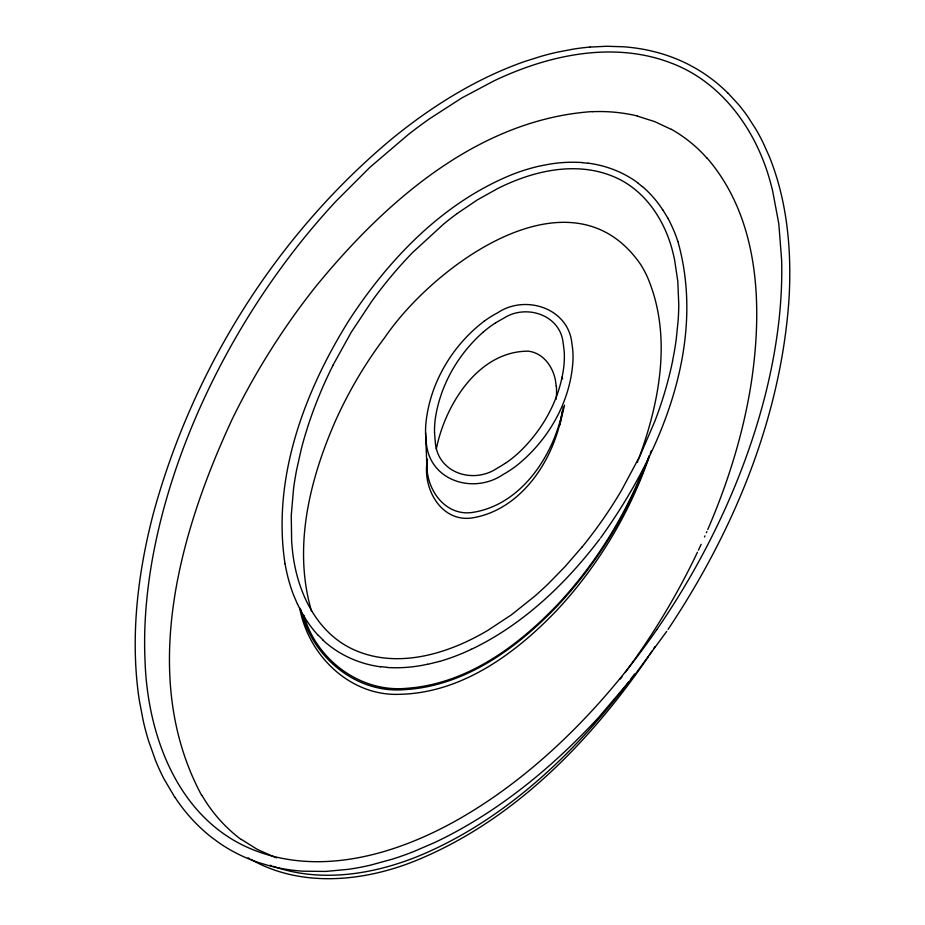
<?xml version="1.0" encoding="UTF-8"?>
<svg xmlns="http://www.w3.org/2000/svg" width="925" height="925" viewBox="0 0 925 925"><rect width="100%" height="100%" fill="white"/><g stroke="black" fill="none" stroke-linecap="round" stroke-linejoin="round"><path stroke-width="1.39" d="M427.338 459.193C423.743 485.001 442.335 515.526 470.894 512.658C520.463 506.079 553.37 456.279 562.701 410.399M427.523 459.401C421.812 486.296 439.525 521.168 470.374 518.185C521.457 511.074 555.081 458.627 562.423 410.839M563.209 407.058L562.874 409.289M436.311 449.03C445.041 405.023 478.26 351.014 528.256 351.176C545.022 353.084 555.416 370.289 556.087 386.049M672.544 361.039L674.371 351.373A452.209 372.995 -6 0 0 676.221 339.348L678.141 320.501A379.354 315.147 -3.2 0 0 678.765 304.452L677.805 281.373L674.614 259.971A239.679 199.523 3 0 0 673.712 255.901C666.324 221.931 645.13 188.712 611.633 175.831C575.94 161.713 535.656 170.408 502.125 186.364A245.588 207.767 12.7 0 0 498.043 188.353L477.601 199.731L457.147 213.548M559.752 425.234L564.539 405.127M650.321 453.504L651.177 450.926M649.454 456.094C632.237 506.091 605.667 552.826 571.789 593.411A428.24 362.427 -7.6 0 1 555.486 611.702C514.416 654.38 461.344 692.906 399.982 694.305C350.078 696.583 308.152 655.235 299.677 607.829M649.246 455.586C631.891 503.859 605.863 548.988 572.968 588.335A430.877 363.941 -7.5 0 1 556.572 606.719C516.127 648.726 464.408 686.338 404.317 689.657C355.431 693.727 311.413 656.172 300.833 609.575M638.4 459.609C659.814 401.751 672.544 334.665 646.98 276.089A132.876 111.416 7 0 0 640.69 264.55C571.245 163.829 433.64 265.752 384.962 337.255A574.541 498.517 31.4 0 0 336.029 419.615C309.794 478.884 292.624 547.461 311.598 611.344M637.371 462.269L637.892 460.939M643.765 468.166C626.595 511.421 602.476 551.913 572.61 587.595A428.842 362.299 -7.4 0 1 556.283 605.887C516.508 647.188 465.911 684.061 406.988 688.281C360.299 692.964 316.304 659.652 303.828 615.275M707.752 529.551C727.848 483.035 743.064 434.276 751.065 384.187C762.767 307.713 760.107 219.387 706.978 157.944M706.365 532.731L706.827 531.678M704.503 536.939L704.966 535.887M701.15 544.316L698.433 550.155M697.427 552.283C677.308 594.567 653.073 634.897 625.184 672.51M333.058 365.086L351.292 332.167L371.838 301.203A581.443 499.939 29.1 0 1 412.481 252.652L443.769 223.942A399.889 344.597 19.8 0 1 457.147 213.548M653.57 648.818L655.016 646.61M649.165 655.467L652.113 651.027M648.413 656.565C589.317 742.879 511.872 822.348 413.117 861.73C361.814 881.883 300.359 887.561 250.837 859.371M668.07 629.37C733.618 531.297 780.688 418.088 788.967 299.573A676.048 545.01 -9.2 0 0 789.522 288.103C790.968 245.911 786.608 203.003 771.889 163.205A319.403 259.902 4.2 0 0 769.195 156.29L763.09 142.693A260.862 210.773 6.3 0 0 756.003 129.465L747.816 116.689A204.194 163.413 8 0 0 738.474 104.479L727.894 92.986M666.728 631.347L634.446 675.389L598.718 717.291A699.982 572.621 -12.7 0 1 588.231 728.438C546.178 771.97 498.309 810.566 444.104 837.934A360.681 323.334 -9.6 0 1 434.091 842.791L413.544 851.624A300.706 274.205 -9.8 0 1 392.35 859.152L370.567 865.129A240.974 223.445 -11 0 1 348.309 869.327L325.75 871.431L303.134 871.188A176.166 165.991 -15 0 1 269.834 865.916L259.127 862.724A162.488 153.469 -16.6 0 1 219.653 843.253L210.877 836.801A180.918 170.732 -13.9 0 1 174.998 797.281M656.808 629.578C633.613 663.109 607.806 694.86 579.339 724.067A643.499 532.684 -12.1 0 1 554.642 748.094C530.071 770.71 503.709 791.442 475.392 809.19A423.303 371.792 -9.9 0 1 467.229 814.185C401.832 853.578 316.408 880.519 243.437 845.473C175.264 812.185 147.318 732.091 145.028 660.67A436.473 403.184 18.2 0 1 144.728 651.975C144.023 621.531 146.821 591.063 152.047 561.082A703.867 619.785 33.3 0 1 158.372 530.141C167.587 490.493 180.814 451.816 197.002 414.493A1090.263 891.978 42.7 0 1 225.619 355.79C244.894 320.142 266.99 286.01 291.629 253.832A1079.128 883.028 42.2 0 1 335.972 201.245L369.919 167.309L408.503 134.379A675.169 574.911 28.3 0 1 429.732 118.643L461.98 97.853L494.019 80.845A398.929 333.786 15.9 0 1 500.39 77.897C552.884 54.112 615.079 41.648 670.544 62.819C722.679 82.082 757.448 131.951 770.93 184.318A383.135 313.217 1.4 0 1 772.572 190.573L778.792 223.677L781.613 259.705A615.611 499.014 -7.5 0 1 781.532 284.958C780.365 319.853 775.011 354.541 766.871 388.465A907.24 703.358 -14.9 0 1 749.551 447.422C735.849 487.209 718.494 525.712 698.236 562.585A904.939 702.792 -15.1 0 1 656.831 629.59M634.562 674.048L630.503 679.551M600.579 537.934C660.462 454.707 707.024 345.083 677.933 241.598M599.712 539.078C565.429 584.195 522.914 624.676 471.368 649.327M628.861 681.748C574.205 753.69 505.859 818.879 421.788 854.758C375.434 874.194 321.784 883.306 273.257 866.355M620.293 679.008L621.935 676.846M581.952 547.114L564.99 566.667L548.964 583.085A389.043 328.71 -5.8 0 1 534.303 596.556L511.34 614.882L487.822 630.376A254.121 222.301 -2.7 0 1 483.07 633.116C444.705 654.854 395.796 668.81 353.593 649.593C314.107 631.625 295.26 587.167 292.057 546.085A259.243 232.846 11.5 0 1 291.641 541.113L291.259 515.387L293.583 488.504A408.896 360.935 21 0 1 296.532 470.316L301.18 449.492A490.169 427.974 25.3 0 1 304.741 436.496L307.921 426.194A582.993 502.425 29.4 0 1 333.116 365.097M482.942 332.318C458.349 354.102 440.867 384.361 435.571 416.874A122.135 106.479 10.1 0 0 434.507 432.449M484.238 321.137C451.793 345.8 429.131 384.361 425.743 425.199A110.977 96.859 8.9 0 0 426.136 440.716M505.351 463.298L498.818 467.298A84.348 73.168 3.7 0 1 497.303 468.131C472.953 484.723 436.646 472.744 435.236 441.028A84.938 74.22 7.8 0 1 435.028 439.467L434.542 432.449M495.661 322.813L501.893 319.206A83.435 71.502 8.8 0 1 503.339 318.466C525.805 303.481 560.781 314.754 563.198 343.591A82.741 70.473 5.1 0 1 563.452 345.06L564.215 351.65A119.221 101.634 3.3 0 1 563.834 366.485C559.845 399.461 542.628 430.275 518.543 452.868A120.458 103.635 2.4 0 1 505.374 463.321M439.479 661.41L427.523 664.37M589.907 47.082L606.719 46.262L623.658 46.793A144.878 114.434 9.5 0 1 648.945 50.424L657.212 52.447A132.541 104.317 9.5 0 1 688.651 64.53L695.935 68.496A149.029 117.81 9.3 0 1 727.802 93.043M592.243 111.567C477.982 119.533 385.008 201.823 315.691 286.646A1032.52 851.856 43.4 0 0 271.233 349.257A1033.04 852.422 43.5 0 0 232.591 418.354C179.334 532.534 138.137 677.1 201.685 795.465M387.228 667.33L380.649 666.647M582.415 162.696L587.942 163.262M637.209 116.053L654.831 121.661L671.353 129.431M275.858 857.591L276.587 857.845M270.169 865.233L271.707 865.8M274.413 857.059L257.289 849.381L241.298 839.357M248.108 857.787L249.472 858.585M638.238 183.335L642.355 186.63M322.825 639.776L318.385 635.348M174.86 797.373L164.153 779.208A241.633 227.608 -5.3 0 1 155.435 760.211L148.52 740.694A303.261 284.773 2.9 0 1 143.236 720.841L139.409 700.826A366.901 342.539 10.5 0 1 137.987 690.802C131.257 635.868 137.316 580.056 150.104 526.429A777.162 676.129 35.5 0 1 153.538 512.808C193.198 368.219 276.691 234.915 392.015 138.727A752.002 638.955 31.3 0 1 401.311 131.292C436.808 103.531 475.751 79.689 518.069 63.883A327.97 270.771 13.2 0 1 525.689 61.166L541.206 56.275A265.105 215.999 11.5 0 1 557.093 52.228L573.338 49.117A205.708 165.205 10.2 0 1 589.907 47.082M662.971 210.079L667.769 218.057M297.492 604.268L293.109 593.896A198.69 179.762 6.4 0 1 285.108 563.926M562.18 376.972L562.62 378.857M285.05 563.938C271.869 478.202 304.337 391.714 349.222 319.992C389.252 258.653 443.098 202.587 512.011 174.594A183.994 153.481 10.4 0 1 538.789 166.222L548.791 164.292A118.747 97.449 9 0 1 582.415 162.569M426.171 440.716C427.847 480.295 472.86 495.141 503.258 474.421A109.855 94.928 3.1 0 0 517.306 465.067C549.219 439.329 571.5 399.889 573.038 358.542A108.248 92.269 4.3 0 0 571.939 343.915C568.863 308.233 525.504 294.092 497.685 312.766A109.474 94.153 9.5 0 0 484.261 321.148M425.604 432.935L427.026 470.501M482.954 332.341A121.048 104.456 10.4 0 1 495.638 322.79M556.387 386.049A127.419 109.936 2.4 0 1 556.249 399.149M587.953 163.135A90.685 73.827 8.7 0 1 638.343 183.254M642.459 186.549A118.423 97.032 8 0 1 662.867 210.114M667.815 218.046A181.797 150.498 5.8 0 1 677.886 241.598M471.345 649.269A196.817 175.368 -1.5 0 1 439.502 661.468M427.489 664.243A131.57 119.429 -0.9 0 1 387.217 667.503M380.626 666.821A102.166 93.529 -1.3 0 1 322.698 639.892M318.246 635.452A131.812 120.146 1 0 1 297.619 604.222M672.602 361.051A531.308 433.212 -8.7 0 1 654.831 421.268L639.938 455.944L621.646 490.123A532.893 435.132 -8.9 0 1 581.998 547.149M592.266 111.705A132.818 107.207 9.7 0 1 637.244 115.926M671.446 129.315A133.362 107.601 9.3 0 1 706.804 158.036M241.148 839.553A159.25 151.191 -13.9 0 1 201.927 795.315"/></g></svg>
